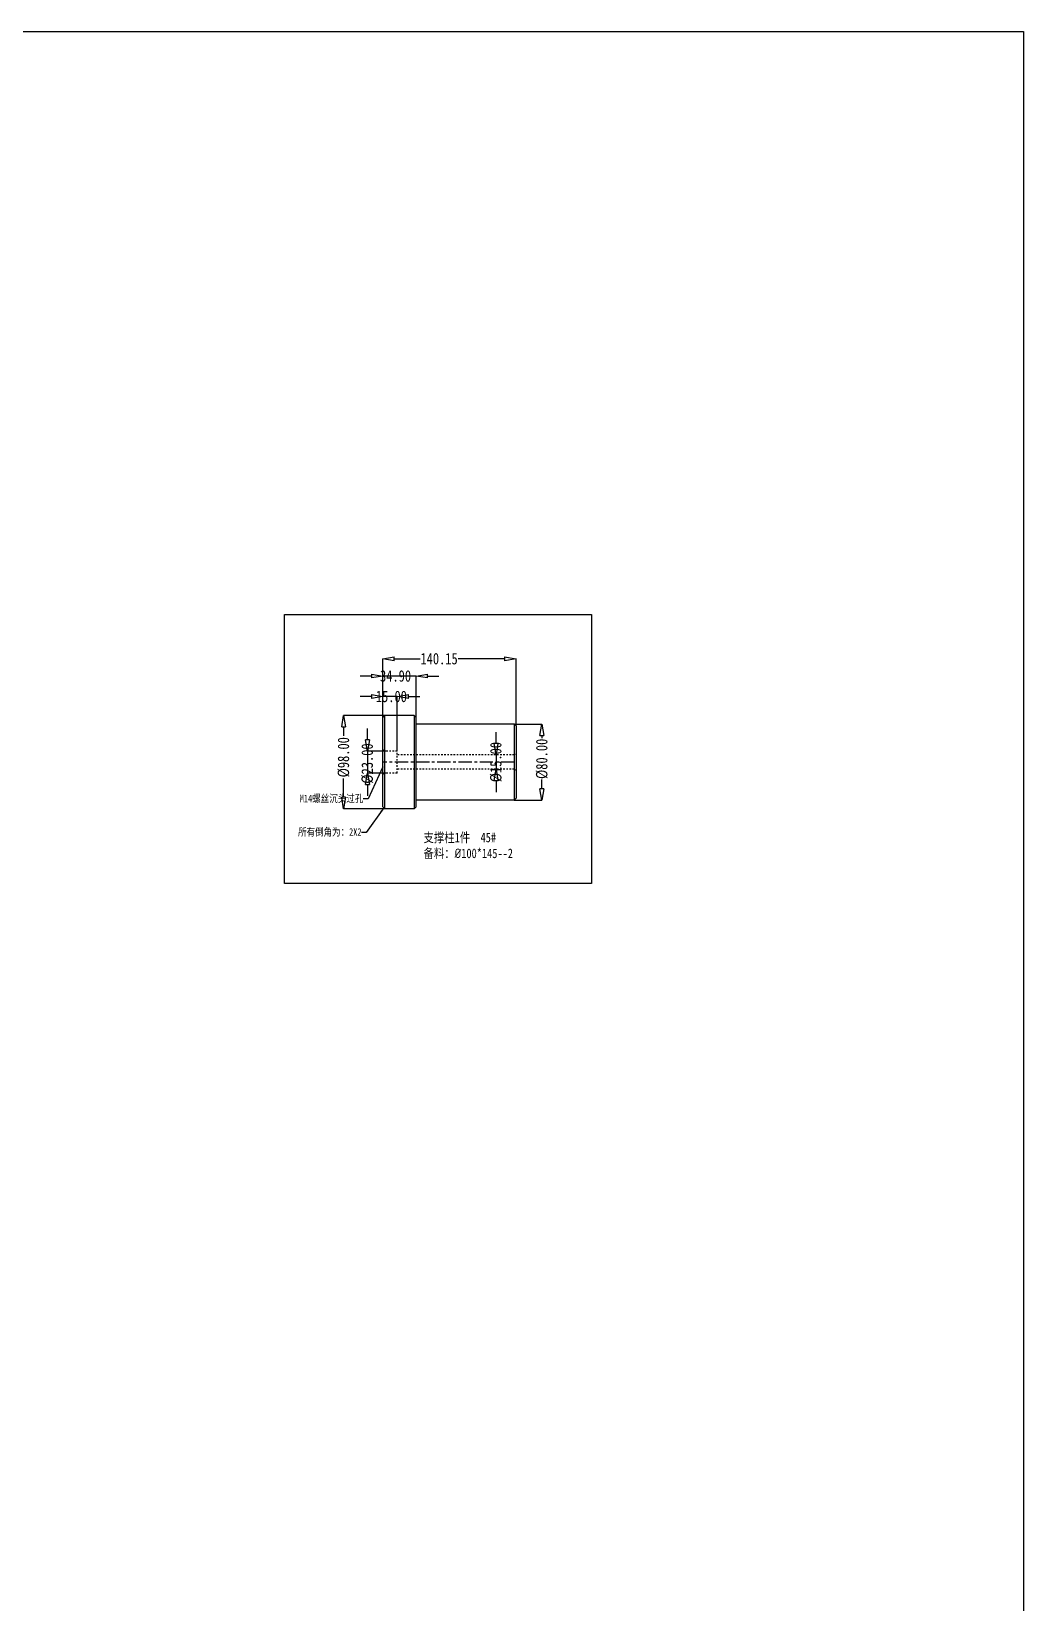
# Model space of a CAD drawing. Header units: millimetres. Extents: x -685 to 1888, y -6001 to 855.
# Drawn here: x 844 to 1888, y -798 to 855 of the extents above; entities that cross this region are included whole.
import ezdxf

# ---------------------------------------------------------------- set-up
doc = ezdxf.new("R2010")
doc.units = ezdxf.units.MM
doc.header["$LTSCALE"] = 16.335
doc.header["$PDMODE"] = 3
doc.header["$PDSIZE"] = 0.3125
doc.linetypes.add('CENTER', pattern=[0.6, 0.375, -0.075, 0.075, -0.075])
doc.linetypes.add('HIDDEN', pattern=[0.2, 0.1, -0.1])
doc.layers.get('0').update_dxf_attribs({"linetype": 'CONTINUOUS'})
doc.layers.get('Defpoints').update_dxf_attribs({"linetype": 'CONTINUOUS'})
doc.layers.add('DEFAULT_2', color=8, linetype='HIDDEN')
doc.layers.add('dim', color=82, linetype='CONTINUOUS', lineweight=9)
doc.styles.get("Standard").update_dxf_attribs({"font": 'txt', "width": 0.8})
doc.dimstyles.get("Standard").update_dxf_attribs({"dimtxt": 0.15625, "dimasz": 0.1875, "dimexe": 0.125, "dimexo": 0.0625, "dimtad": 0, "dimtih": 1, "dimtoh": 1, "dimdsep": 46, "dimtxsty": 'Standard', "dimcen": 0.09, "dimadec": 0, "dimazin": 0, "dimtp": 0.01, "dimtm": 0.01, "dimtfac": 1, "dimtofl": 0, "dimtmove": 0, "dimatfit": 3, "dimfxl": 0, "dimtolj": 1, "dimarcsym": 0})
doc.dimstyles.new('STANDARD$0', dxfattribs={"dimscale": 2, "dimtxt": 3, "dimasz": 3, "dimexe": 1.25, "dimexo": 0.625, "dimgap": 0.5, "dimtad": 0, "dimdsep": 46, "dimlunit": 6, "dimtxsty": 'Standard', "dimblk": 'CLOSEDBLANK', "dimcen": 0, "dimclrt": 2, "dimazin": 2, "dimtfac": 2, "dimtmove": 1, "dimatfit": 3, "dimfxl": 0, "dimtolj": 1, "dimtzin": 0, "dimarcsym": 0})

# ---------------------------------------------------------------- blocks, each defined once
blk = doc.blocks.new('_ClosedBlank')
at = {"color": 0, "linetype": 'ByBlock', "lineweight": -2}
for p, q in [((-1, 0.17), (0, 0)), ((-1, 0.17), (-1, -0.17)), ((0, 0), (-1, -0.17))]:
    blk.add_line(p, q, dxfattribs=at)
blk = doc.blocks.new('*D170')
at = {"color": 4, "lineweight": -2}
for p, q in [((1352.3, 126.4), (1381.5, 126.4)), ((1381.5, 114.4), (1381.5, 111.4)), ((1381.5, 58.4), (1381.5, 68.2)), ((1352.3, 46.4), (1381.5, 46.4))]:
    blk.add_line(p, q, dxfattribs=at)
at = {"layer": 'Defpoints', "color": 0}
for p in [(1352.3, 126.4), (1352.3, 46.4), (1381.5, 46.4)]:
    blk.add_point(p, dxfattribs=at)
at = {"color": 4, "lineweight": -2, "xscale": 12, "yscale": 12, "zscale": 12}
for p, rotation in [((1381.5, 126.4), 90), ((1381.5, 46.4), 270)]:
    blk.add_blockref('_ClosedBlank', p, dxfattribs=dict(at, rotation=rotation))
at = {"color": 6, "insert": (1381.5, 89.8), "char_height": 12, "attachment_point": 5, "rotation": 90}
blk.add_mtext('\\A1;%%c80.00', dxfattribs=at)
blk = doc.blocks.new('*D171')
at = {"color": 4, "lineweight": -2}
for p, q in [((1333.2, 105.9), (1333.2, 117.9)), ((1333.2, 93.9), (1333.2, 78.9)), ((1333.2, 66.9), (1333.2, 54.9))]:
    blk.add_line(p, q, dxfattribs=at)
at = {"layer": 'Defpoints', "color": 0}
for p in [(1333.2, 93.9), (1333.2, 78.9), (1333.2, 78.9)]:
    blk.add_point(p, dxfattribs=at)
at = {"color": 4, "lineweight": -2, "xscale": 12, "yscale": 12, "zscale": 12}
for p, rotation in [((1333.2, 93.9), 270), ((1333.2, 78.9), 90)]:
    blk.add_blockref('_ClosedBlank', p, dxfattribs=dict(at, rotation=rotation))
at = {"color": 6, "insert": (1333.2, 86.4), "char_height": 12, "attachment_point": 5, "rotation": 90}
blk.add_mtext('\\A1;%%c15.00', dxfattribs=at)
blk = doc.blocks.new('*D172')
at = {"color": 4, "lineweight": -2}
for p, q in [((1197.9, 109.9), (1197.9, 121.9)), ((1218.9, 97.9), (1197.9, 97.9)), ((1197.9, 97.9), (1197.9, 74.9)), ((1218.9, 74.9), (1197.9, 74.9)), ((1197.9, 62.9), (1197.9, 50.9))]:
    blk.add_line(p, q, dxfattribs=at)
at = {"layer": 'Defpoints', "color": 0}
for p in [(1218.9, 97.9), (1197.9, 74.9), (1218.9, 74.9)]:
    blk.add_point(p, dxfattribs=at)
at = {"color": 4, "lineweight": -2, "xscale": 12, "yscale": 12, "zscale": 12}
for p, rotation in [((1197.9, 97.9), 270), ((1197.9, 74.9), 90)]:
    blk.add_blockref('_ClosedBlank', p, dxfattribs=dict(at, rotation=rotation))
at = {"color": 6, "insert": (1197.9, 84.9), "char_height": 12, "attachment_point": 5, "rotation": 90}
blk.add_mtext('\\A1;%%c23.00', dxfattribs=at)
blk = doc.blocks.new('*D173')
at = {"color": 4, "lineweight": -2}
for p, q in [((1202.2, 155.4), (1190.2, 155.4)), ((1214.2, 103.6), (1214.2, 155.4)), ((1229.2, 155.4), (1214.2, 155.4)), ((1229.2, 97.9), (1229.2, 155.4)), ((1241.2, 155.4), (1253.2, 155.4))]:
    blk.add_line(p, q, dxfattribs=at)
at = {"layer": 'Defpoints', "color": 0}
for p in [(1214.2, 155.4), (1214.2, 103.6), (1229.2, 97.9)]:
    blk.add_point(p, dxfattribs=at)
at = {"color": 4, "lineweight": -2, "xscale": 12, "yscale": 12, "zscale": 12}
blk.add_blockref('_ClosedBlank', (1214.2, 155.4), dxfattribs=at)
at = {"color": 4, "lineweight": -2, "xscale": 12, "yscale": 12, "zscale": 12, "rotation": 180}
blk.add_blockref('_ClosedBlank', (1229.2, 155.4), dxfattribs=at)
at = {"color": 6, "insert": (1223.1, 155.4), "char_height": 12, "attachment_point": 5}
blk.add_mtext('\\A1;15.00', dxfattribs=at)
blk = doc.blocks.new('*D174')
at = {"color": 4, "lineweight": -2}
for p, q in [((1202.2, 176.9), (1190.2, 176.9)), ((1214.2, 133.4), (1214.2, 176.9)), ((1249.1, 176.9), (1214.2, 176.9)), ((1249.1, 133.4), (1249.1, 176.9)), ((1261.1, 176.9), (1273.1, 176.9))]:
    blk.add_line(p, q, dxfattribs=at)
at = {"layer": 'Defpoints', "color": 0}
for p in [(1214.2, 176.9), (1214.2, 133.4), (1249.1, 133.4)]:
    blk.add_point(p, dxfattribs=at)
at = {"color": 4, "lineweight": -2, "xscale": 12, "yscale": 12, "zscale": 12}
blk.add_blockref('_ClosedBlank', (1214.2, 176.9), dxfattribs=at)
at = {"color": 4, "lineweight": -2, "xscale": 12, "yscale": 12, "zscale": 12, "rotation": 180}
blk.add_blockref('_ClosedBlank', (1249.1, 176.9), dxfattribs=at)
at = {"color": 6, "insert": (1227.5, 176.9), "char_height": 12, "attachment_point": 5}
blk.add_mtext('\\A1;34.90', dxfattribs=at)
blk = doc.blocks.new('*D175')
at = {"color": 4, "lineweight": -2}
for p, q in [((1216.2, 135.4), (1172.9, 135.4)), ((1172.9, 123.4), (1172.9, 113.9)), ((1172.9, 49.4), (1172.9, 69.1)), ((1216.2, 37.4), (1172.9, 37.4))]:
    blk.add_line(p, q, dxfattribs=at)
at = {"layer": 'Defpoints', "color": 0}
for p in [(1216.2, 135.4), (1172.9, 37.4), (1216.2, 37.4)]:
    blk.add_point(p, dxfattribs=at)
at = {"color": 4, "lineweight": -2, "xscale": 12, "yscale": 12, "zscale": 12}
for p, rotation in [((1172.9, 135.4), 90), ((1172.9, 37.4), 270)]:
    blk.add_blockref('_ClosedBlank', p, dxfattribs=dict(at, rotation=rotation))
at = {"color": 6, "insert": (1172.9, 91.5), "char_height": 12, "attachment_point": 5, "rotation": 90}
blk.add_mtext('\\A1;%%c98.00', dxfattribs=at)
blk = doc.blocks.new('*D176')
at = {"color": 4, "lineweight": -2}
for p, q in [((1214.2, 130.4), (1214.2, 195.1)), ((1226.2, 195.1), (1253.3, 195.1)), ((1342.3, 195.1), (1293.3, 195.1)), ((1354.3, 124.4), (1354.3, 195.1))]:
    blk.add_line(p, q, dxfattribs=at)
at = {"layer": 'Defpoints', "color": 0}
for p in [(1214.2, 195.1), (1214.2, 130.4), (1354.3, 124.4)]:
    blk.add_point(p, dxfattribs=at)
at = {"color": 4, "lineweight": -2, "xscale": 12, "yscale": 12, "zscale": 12, "rotation": 180}
blk.add_blockref('_ClosedBlank', (1214.2, 195.1), dxfattribs=at)
at = {"color": 4, "lineweight": -2, "xscale": 12, "yscale": 12, "zscale": 12}
blk.add_blockref('_ClosedBlank', (1354.3, 195.1), dxfattribs=at)
at = {"color": 6, "insert": (1273.3, 195.1), "char_height": 12, "attachment_point": 5}
blk.add_mtext('\\A1;140.15', dxfattribs=at)

msp = doc.modelspace()

# ---------------------------------------------------------------- linework, layer by layer
at = {"color": 7, "linetype": 'Continuous'}
for p, q in [((1214.152, 133.376), (1216.152, 135.376)), ((1214.152, 39.376), (1214.152, 133.502)), ((1216.152, 37.376), (1216.152, 135.376)), ((1247.052, 135.376), (1216.152, 135.376)), ((1247.052, 135.376), (1247.052, 37.376)), ((1249.052, 133.376), (1247.052, 135.376)), ((1249.052, 39.376), (1249.052, 133.376)), ((1352.302, 126.376), (1249.052, 126.376)), ((1352.302, 126.376), (1352.302, 46.376)), ((1354.302, 124.376), (1352.302, 126.376)), ((1354.302, 124.376), (1354.302, 48.376)), ((1214.152, 39.376), (1216.152, 37.376)), ((1247.052, 37.376), (1216.152, 37.376)), ((1249.052, 39.376), (1247.052, 37.376)), ((1352.302, 46.376), (1249.052, 46.376)), ((1354.302, 48.376), (1352.302, 46.376))]:
    msp.add_line(p, q, dxfattribs=at)
for points in [[(-685.042, 854.858), (1888.224, 854.858), (1888.224, -6001.234), (-685.042, -6001.234)], [(1110.804, 241.497), (1433.706, 241.497), (1433.706, -41.311), (1110.804, -41.311)]]:
    msp.add_lwpolyline(points, close=True)
at = {"layer": 'DEFAULT_2', "color": 8, "linetype": 'HIDDEN'}
for p, q in [((1216.152, 97.876), (1214.152, 99.876)), ((1229.152, 97.876), (1216.152, 97.876)), ((1229.152, 74.876), (1229.152, 97.876)), ((1352.302, 93.876), (1229.152, 93.876)), ((1352.302, 93.876), (1354.302, 95.876)), ((1216.152, 74.876), (1214.152, 72.876)), ((1229.152, 74.876), (1216.152, 74.876)), ((1352.302, 78.876), (1229.152, 78.876)), ((1352.302, 78.876), (1354.302, 76.876))]:
    msp.add_line(p, q, dxfattribs=at)
at = {"layer": 'DEFAULT_2', "color": 1, "linetype": 'CENTER', "ltscale": 2.276437}
msp.add_line((1352.302, 86.376), (1214.152, 86.376), dxfattribs=at)

# ---------------------------------------------------------------- texts
at = {"insert": (1256.949, 12.122), "char_height": 10, "width": 197.50346, "attachment_point": 1}
msp.add_mtext('{\\fSimSun|b0|i0|c134|p2;支撑柱1件}  45#\\P{\\fSimSun|b0|i0|c134|p2;备料：\\fISOCPEUR|b0|i0|c0|p34;%%C\\fSimSun|b0|i0|c0|p2;1\\fSimSun|b0|i0|c134|p2;0\\fSimSun|b0|i0|c0|p2;0*\\fSimSun|b0|i0|c134|p2;145\\fSimSun|b0|i0|c0|p2;--\\fSimSun|b0|i0|c134|p2;2}', dxfattribs=at)
at = {"layer": 'dim', "color": 6, "char_height": 8, "attachment_point": 6}
for s, insert in [('\\A1;M14{\\fSimSun|b0|i0|c134|p2;螺丝沉头过孔}', (1193.576, 47.67)), ('\\A1;{\\fSimSun|b0|i0|c134|p2;所有倒角为：2X2}', (1191.711, 12.406))]:
    msp.add_mtext(s, dxfattribs=dict(at, insert=insert))

# ---------------------------------------------------------------- dimensions: what is measured, and where the dimension line sits
for base, p1, p2, picture, middle in [((1214.152, 195.102), (1354.302, 124.376), (1214.152, 130.435), '*D176', (1273.293, 195.102)), ((1214.152, 176.856), (1249.052, 133.376), (1214.152, 133.376), '*D174', (1227.509, 176.856)), ((1214.152, 155.432), (1229.152, 97.876), (1214.152, 103.561), '*D173', (1223.109, 155.432))]:
    dim = msp.add_linear_dim(base=base, p1=p1, p2=p2, dimstyle='STANDARD$0', override={"dimtxt": 6, "dimasz": 6, "dimexe": 0, "dimexo": 0, "dimgap": 0, "dimzin": 0, "dimclrd": 4, "dimclre": 4, "dimclrt": 6, "dimfxl": 1.25})
    dim.commit()
    dim.dimension.update_dxf_attribs({"geometry": picture, "text_midpoint": middle, "dimtype": 160})
for base, p1, p2, picture, middle in [((1172.923, 37.376), (1216.152, 135.376), (1216.152, 37.376), '*D175', (1172.923, 91.548)), ((1197.892, 74.876), (1218.872, 97.876), (1218.872, 74.876), '*D172', (1197.892, 84.907)), ((1333.221, 78.876), (1333.221, 93.876), (1333.221, 78.876), '*D171', (1333.221, 86.376)), ((1381.504, 46.376), (1352.302, 126.376), (1352.302, 46.376), '*D170', (1381.504, 89.824))]:
    dim = msp.add_linear_dim(base=base, p1=p1, p2=p2, angle=90, text='%%c<>', dimstyle='STANDARD$0', override={"dimtxt": 6, "dimasz": 6, "dimexe": 0, "dimexo": 0, "dimgap": 0, "dimzin": 0, "dimclrd": 4, "dimclre": 4, "dimclrt": 6, "dimfxl": 1.25})
    dim.commit()
    dim.dimension.update_dxf_attribs({"geometry": picture, "text_midpoint": middle, "dimtype": 160})

# ---------------------------------------------------------------- leaders
at = {"layer": 'dim', "annotation_type": 0, "has_hookline": 1, "hookline_direction": 1}
for points, text_width in [([(1214.152, 81.447), (1198.576, 47.67), (1193.576, 47.67)], 75.744), ([(1215.152, 38.376), (1196.711, 12.406), (1191.711, 12.406)], 67.342)]:
    msp.add_leader(points, dimstyle='Standard', override={"dimtxt": 2.5, "dimasz": 5, "dimexe": 0, "dimexo": 0, "dimgap": 0, "dimtad": 0, "dimzin": 0, "dimcen": 0, "dimclrd": 4, "dimclre": 4, "dimclrt": 6, "dimadec": 2, "dimtol": 0, "dimfxl": 1.25, "dimtzin": 0}, dxfattribs=dict(at, text_width=text_width))

doc.saveas('drawing.dxf')
